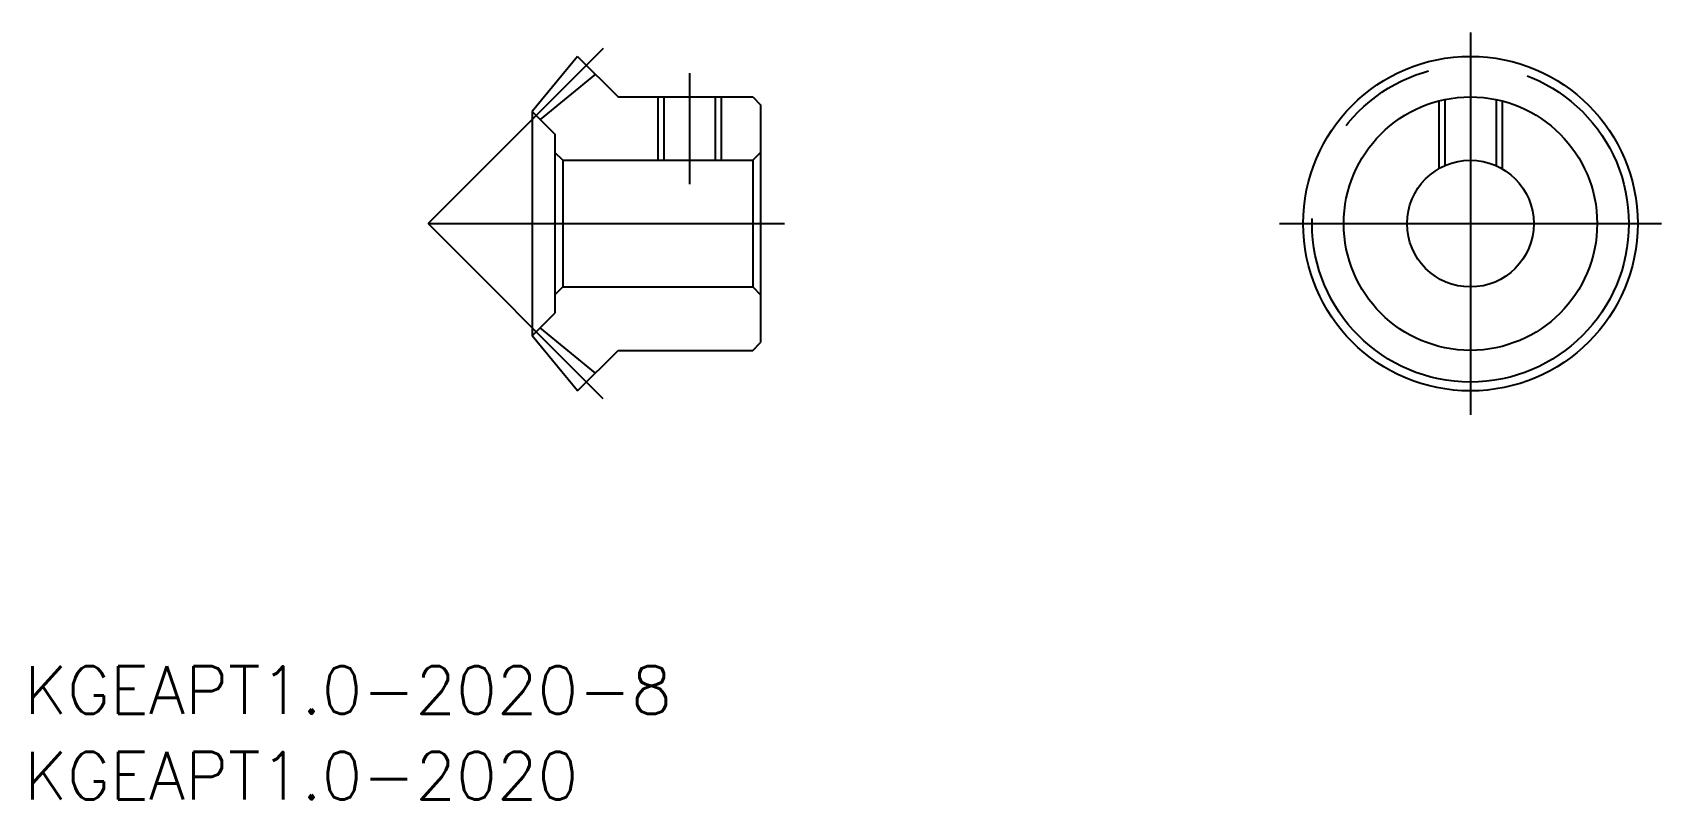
# Model space of a CAD drawing. Extents: x -91 to 12, y -36 to 12.
import ezdxf

# ---------------------------------------------------------------- set-up
doc = ezdxf.new("R2010")
doc.units = 0
doc.linetypes.add('CENTER', pattern=[50.8, 31.75, -6.35, 6.35, -6.35])
doc.linetypes.add('DASHED', pattern=[19.05, 12.7, -6.35])
doc.layers.get('0').update_dxf_attribs({"linetype": 'CONTINUOUS'})
doc.layers.add('CENTER', color=1, linetype='CENTER')
doc.styles.get("Standard").update_dxf_attribs({"font": 'txt.shx', "height": 3, "bigfont": 'bigfont.shx'})

# ---------------------------------------------------------------- blocks, each defined once
blk = doc.blocks.new('*U2')
at = {"color": 7, "linetype": 'CONTINUOUS'}
blk.add_text('KGEAPT1.0-2020-8', height=3, dxfattribs=at).set_placement((-91.31, -30.94))
blk = doc.blocks.new('*U3')
at = {"color": 7, "linetype": 'CONTINUOUS'}
blk.add_text('KGEAPT1.0-2020', height=3, dxfattribs=at).set_placement((-91.31, -36.35))

msp = doc.modelspace()

# ---------------------------------------------------------------- linework, layer by layer
at = {"color": 7, "linetype": 'CONTINUOUS'}
for p, q in [((-56.38, 10.56), (-59.25, 7.08)), ((-56.38, 10.56), (-53.82, 8)), ((-55.26, 9.44), (-58.74, 6.57)), ((-53.82, 8), (-45.32, 8)), ((-50.94, 8), (-50.94, 4)), ((-47.7, 8), (-47.7, 4)), ((-45.32, 8), (-44.82, 7.5)), ((-44.82, 7.5), (-44.82, -7.5)), ((-59.25, 7.08), (-59.25, -7.08)), ((-59.25, 7.08), (-57.82, 5.65)), ((-57.82, 5.65), (-57.82, -5.65)), ((-57.32, 4), (-57.82, 4.5)), ((-45.32, 4), (-44.82, 4.5)), ((-57.32, 4), (-45.32, 4)), ((-57.32, 4), (-57.32, -4)), ((-45.32, 4), (-45.32, -4)), ((-57.32, -4), (-57.82, -4.5)), ((-57.32, -4), (-45.32, -4)), ((-45.32, -4), (-44.82, -4.5)), ((-59.25, -7.08), (-57.82, -5.65)), ((-56.38, -10.56), (-59.25, -7.08)), ((-55.26, -9.44), (-58.74, -6.57)), ((-56.38, -10.56), (-53.82, -8)), ((-53.82, -8), (-45.32, -8)), ((-45.32, -8), (-44.82, -7.5))]:
    msp.add_line(p, q, dxfattribs=at)
at = {"color": 3, "linetype": 'CONTINUOUS'}
for p, q in [((-51.32, 8), (-51.32, 4)), ((-47.32, 8), (-47.32, 4))]:
    msp.add_line(p, q, dxfattribs=at)
at = {"color": 3, "linetype": 'DASHED'}
for p, q in [((-2, 7.75), (-2, 3.46)), ((-1.62, 7.83), (-1.62, 3.66)), ((1.62, 7.83), (1.62, 3.66)), ((2, 7.75), (2, 3.46))]:
    msp.add_line(p, q, dxfattribs=at)
at = {"color": 7, "linetype": 'CONTINUOUS'}
for radius in [10.56, 8, 4]:
    msp.add_circle((0, 0), radius, dxfattribs=at)
at = {"layer": 'CENTER', "color": 1, "linetype": 'CENTER'}
for p, q in [((0, 12.06), (0, -12.06)), ((-54.76, 11.06), (-65.82, 0)), ((-49.32, 9.5), (-49.32, 2.5)), ((-65.82, 0), (-43.32, 0)), ((-54.76, -11.06), (-65.82, 0)), ((-12.06, 0), (12.06, 0))]:
    msp.add_line(p, q, dxfattribs=at)
msp.add_circle((0, 0), 10, dxfattribs=at)

# ---------------------------------------------------------------- block references
at = {"color": 7, "linetype": 'CONTINUOUS'}
for name in ['*U2', '*U3']:
    msp.add_blockref(name, (0, 0), dxfattribs=at)

doc.saveas('drawing.dxf')
